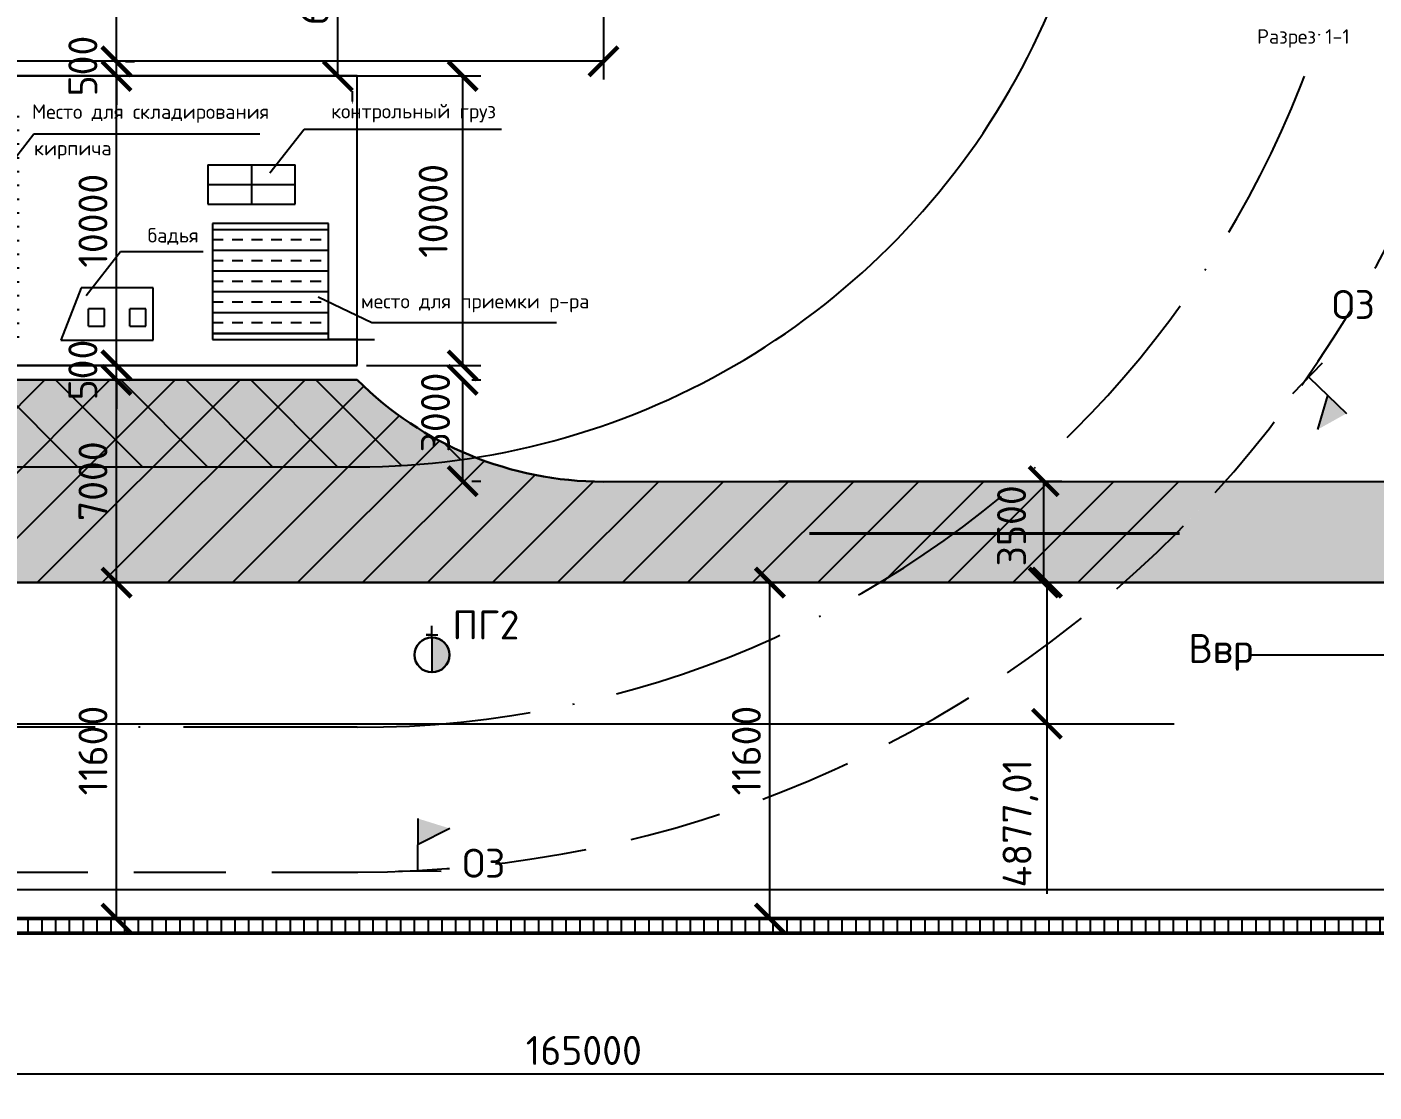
# Model space of a CAD drawing. Header units: millimetres. Extents: x -782 to 10910, y 3841 to 13237.
# Drawn here: x 3054.9 to 3147.9, y 12553.7 to 12627.3 of the extents above; entities that cross this region are included whole.
import ezdxf

# ---------------------------------------------------------------- set-up
doc = ezdxf.new("R2010")
doc.units = ezdxf.units.MM
for name, pattern in [('ACAD_ISO10W100', [18, 12, -3, 0, -3]), ('JIS_02_0.7', [1.35, 0.75, -0.6]), ('штриховая2', [9.525, 6.35, -3.175])]:
    doc.linetypes.add(name, pattern=pattern)
for name, color, linetype, lineweight in [('!ОНенес!', 6, 'Continuous', 40), ('желтый', 2, 'Continuous', 30), ('Тонкая 0.3', 140, 'Continuous', 25)]:
    doc.layers.add(name, color=color, linetype=linetype, lineweight=lineweight)
doc.layers.add('1', color=7, linetype='Continuous')
doc.styles.add('2.5', font='isocpeur.ttf', dxfattribs={"height": 2})
doc.styles.add('3 мм', font='isocpeur.ttf', dxfattribs={"height": 3})
doc.styles.add('Isocpeur', font='isocpeur.ttf')
doc.dimstyles.new('М500 стройгенп', dxfattribs={"dimtxt": 2, "dimasz": 2, "dimexe": 1.25, "dimexo": 0.625, "dimtad": 1, "dimlfac": 500, "dimtxsty": '2.5', "dimblk": 'ARCHTICK', "dimcen": 2.5, "dimadec": 0, "dimazin": 0, "dimtfac": 1, "dimtmove": 0, "dimatfit": 3, "dimfxl": 1, "dimarcsym": 0})
pattern_1 = [(45, (851.8348, 4269.5768), (-2.245064, 2.245064), [])]

# ---------------------------------------------------------------- blocks, each defined once
blk = doc.blocks.new('_ArchTick')
at = {"color": 0, "linetype": 'ByBlock', "const_width": 0.15}
blk.add_lwpolyline([(-0.5, -0.5), (0.5, 0.5)], dxfattribs=at)
blk = doc.blocks.new('*D836')
at = {"color": 0, "lineweight": -2, "transparency": 16777216}
for p, q in [((2998.561, 12640.762), (2998.561, 12623.652)), ((3094.686, 12640.762), (3094.686, 12623.652)), ((3094.686, 12624.902), (2998.561, 12624.902))]:
    blk.add_line(p, q, dxfattribs=at)
at = {"layer": 'Defpoints', "color": 0, "lineweight": -3, "transparency": 16777216}
for p in [(2998.561, 12641.387), (3094.686, 12641.387), (2998.561, 12624.902)]:
    blk.add_point(p, dxfattribs=at)
at = {"color": 0, "lineweight": -2, "transparency": 16777216, "xscale": 2, "yscale": 2, "zscale": 2, "rotation": 180}
blk.add_blockref('_ArchTick', (2998.561, 12624.902), dxfattribs=at)
at = {"color": 0, "lineweight": -2, "transparency": 16777216, "xscale": 2, "yscale": 2, "zscale": 2}
blk.add_blockref('_ArchTick', (3094.686, 12624.902), dxfattribs=at)
at = {"color": 0, "lineweight": 25, "transparency": 16777216, "insert": (3039.387, 12626.527), "char_height": 2, "attachment_point": 5, "style": '2.5'}
blk.add_mtext('50000', dxfattribs=at)
blk = doc.blocks.new('*D902')
at = {"color": 0, "lineweight": -2, "transparency": 16777216}
for p, q in [((3104.219, 12588.887), (3107.423, 12588.887)), ((3106.173, 12565.673), (3106.173, 12588.887)), ((3104.219, 12565.673), (3107.423, 12565.673))]:
    blk.add_line(p, q, dxfattribs=at)
at = {"layer": 'Defpoints', "color": 0, "lineweight": -3, "transparency": 16777216}
for p in [(3103.594, 12588.887), (3106.173, 12588.887), (3103.594, 12565.673)]:
    blk.add_point(p, dxfattribs=at)
at = {"color": 0, "lineweight": -2, "transparency": 16777216, "xscale": 2, "yscale": 2, "zscale": 2}
for p, rotation in [((3106.173, 12588.887), 90), ((3106.173, 12565.673), 270)]:
    blk.add_blockref('_ArchTick', p, dxfattribs=dict(at, rotation=rotation))
at = {"color": 0, "lineweight": 20, "transparency": 16777216, "insert": (3104.548, 12577.28), "char_height": 2, "attachment_point": 5, "rotation": 90, "style": '2.5'}
blk.add_mtext('11600', dxfattribs=at)
blk = doc.blocks.new('*D903')
at = {"color": 0, "lineweight": -2, "transparency": 16777216}
for p, q in [((3106.798, 12595.887), (3126.325, 12595.887)), ((3125.075, 12588.887), (3125.075, 12595.887)), ((3120.955, 12588.887), (3126.325, 12588.887))]:
    blk.add_line(p, q, dxfattribs=at)
at = {"layer": 'Defpoints', "color": 0, "lineweight": -3, "transparency": 16777216}
for p in [(3106.173, 12595.887), (3125.075, 12595.887), (3120.33, 12588.887)]:
    blk.add_point(p, dxfattribs=at)
at = {"color": 0, "lineweight": -2, "transparency": 16777216, "xscale": 2, "yscale": 2, "zscale": 2}
for p, rotation in [((3125.075, 12595.887), 90), ((3125.075, 12588.887), 270)]:
    blk.add_blockref('_ArchTick', p, dxfattribs=dict(at, rotation=rotation))
at = {"color": 0, "lineweight": 20, "transparency": 16777216, "insert": (3122.856, 12592.805), "char_height": 2, "attachment_point": 5, "rotation": 90, "style": '2.5'}
blk.add_mtext('3500', dxfattribs=at)
blk = doc.blocks.new('*D904')
at = {"color": 0, "lineweight": -2, "transparency": 16777216}
for p, q in [((3084.961, 12595.887), (3084.961, 12602.887)), ((3085.586, 12602.887), (3086.211, 12602.887)), ((3085.586, 12595.887), (3086.211, 12595.887))]:
    blk.add_line(p, q, dxfattribs=at)
at = {"layer": 'Defpoints', "color": 0, "lineweight": -3, "transparency": 16777216}
for p in [(3084.961, 12602.887), (3084.961, 12602.887), (3084.961, 12595.887)]:
    blk.add_point(p, dxfattribs=at)
at = {"color": 0, "lineweight": -2, "transparency": 16777216, "xscale": 2, "yscale": 2, "zscale": 2}
for p, rotation in [((3084.961, 12602.887), 90), ((3084.961, 12595.887), 270)]:
    blk.add_blockref('_ArchTick', p, dxfattribs=dict(at, rotation=rotation))
at = {"color": 0, "lineweight": 20, "transparency": 16777216, "insert": (3083.086, 12600.633), "char_height": 2, "attachment_point": 5, "rotation": 90, "style": '2.5'}
blk.add_mtext('3000', dxfattribs=at)
blk = doc.blocks.new('*D905')
at = {"color": 0, "lineweight": -2, "transparency": 16777216}
for p, q in [((3061.061, 12603.887), (3061.061, 12605.887)), ((3061.061, 12602.887), (3061.061, 12603.887)), ((3061.686, 12603.887), (3062.311, 12603.887)), ((3061.061, 12602.887), (3061.061, 12600.887)), ((3061.686, 12602.887), (3062.311, 12602.887))]:
    blk.add_line(p, q, dxfattribs=at)
at = {"layer": 'Defpoints', "color": 0, "lineweight": -3, "transparency": 16777216}
for p in [(3061.061, 12603.887), (3061.061, 12603.887), (3061.061, 12602.887)]:
    blk.add_point(p, dxfattribs=at)
at = {"color": 0, "lineweight": -2, "transparency": 16777216, "xscale": 2, "yscale": 2, "zscale": 2}
for p, rotation in [((3061.061, 12603.887), 270), ((3061.061, 12602.887), 90)]:
    blk.add_blockref('_ArchTick', p, dxfattribs=dict(at, rotation=rotation))
at = {"color": 0, "lineweight": 20, "transparency": 16777216, "insert": (3058.738, 12603.569), "char_height": 2, "attachment_point": 5, "rotation": 90, "style": '2.5'}
blk.add_mtext('500', dxfattribs=at)
blk = doc.blocks.new('*D906')
at = {"color": 0, "lineweight": -2, "transparency": 16777216}
for p, q in [((3064.61, 12623.887), (3086.211, 12623.887)), ((3084.961, 12603.887), (3084.961, 12623.887)), ((3078.311, 12603.887), (3086.211, 12603.887))]:
    blk.add_line(p, q, dxfattribs=at)
at = {"layer": 'Defpoints', "color": 0, "lineweight": -3, "transparency": 16777216}
for p in [(3063.985, 12623.887), (3084.961, 12623.887), (3077.686, 12603.887)]:
    blk.add_point(p, dxfattribs=at)
at = {"color": 0, "lineweight": -2, "transparency": 16777216, "xscale": 2, "yscale": 2, "zscale": 2}
for p, rotation in [((3084.961, 12623.887), 90), ((3084.961, 12603.887), 270)]:
    blk.add_blockref('_ArchTick', p, dxfattribs=dict(at, rotation=rotation))
at = {"color": 0, "lineweight": 20, "transparency": 16777216, "insert": (3082.923, 12614.569), "char_height": 2, "attachment_point": 5, "rotation": 90, "style": '2.5'}
blk.add_mtext('10000', dxfattribs=at)
blk = doc.blocks.new('*D837')
at = {"color": 0, "lineweight": -2, "transparency": 16777216}
for p, q in [((3076.336, 12623.887), (3076.336, 12636.487)), ((3076.961, 12636.487), (3077.586, 12636.487)), ((3076.961, 12623.887), (3077.586, 12623.887))]:
    blk.add_line(p, q, dxfattribs=at)
at = {"layer": 'Defpoints', "color": 0, "lineweight": -3, "transparency": 16777216}
for p in [(3076.336, 12636.487), (3076.336, 12636.487), (3076.336, 12623.887)]:
    blk.add_point(p, dxfattribs=at)
at = {"color": 0, "lineweight": -2, "transparency": 16777216, "xscale": 2, "yscale": 2, "zscale": 2}
for p, rotation in [((3076.336, 12636.487), 90), ((3076.336, 12623.887), 270)]:
    blk.add_blockref('_ArchTick', p, dxfattribs=dict(at, rotation=rotation))
at = {"color": 0, "lineweight": 20, "transparency": 16777216, "insert": (3074.711, 12630.187), "char_height": 2, "attachment_point": 5, "rotation": 90, "style": '2.5'}
blk.add_mtext('6300', dxfattribs=at)
blk = doc.blocks.new('*D850')
at = {"color": 0, "lineweight": -2, "transparency": 16777216}
for p, q in [((2929.724, 12564.048), (2929.724, 12553.687)), ((3261.316, 12564.048), (3261.316, 12553.687)), ((2929.724, 12554.937), (3261.316, 12554.937))]:
    blk.add_line(p, q, dxfattribs=at)
at = {"layer": 'Defpoints', "color": 0, "lineweight": -3, "transparency": 16777216}
for p in [(2929.724, 12564.673), (3261.316, 12564.673), (3261.316, 12554.937)]:
    blk.add_point(p, dxfattribs=at)
at = {"color": 0, "lineweight": -2, "transparency": 16777216, "xscale": 2, "yscale": 2, "zscale": 2, "rotation": 180}
blk.add_blockref('_ArchTick', (2929.724, 12554.937), dxfattribs=at)
at = {"color": 0, "lineweight": -2, "transparency": 16777216, "xscale": 2, "yscale": 2, "zscale": 2}
blk.add_blockref('_ArchTick', (3261.316, 12554.937), dxfattribs=at)
at = {"color": 0, "lineweight": 20, "transparency": 16777216, "insert": (3093.327, 12556.562), "char_height": 2, "attachment_point": 5, "style": '2.5'}
blk.add_mtext('165000', dxfattribs=at)
blk = doc.blocks.new('*D922')
at = {"color": 0, "lineweight": -2, "transparency": 16777216}
for p, q in [((3125.294, 12588.887), (3125.294, 12579.133)), ((3125.911, 12588.887), (3126.544, 12588.887)), ((3125.294, 12579.133), (3125.294, 12567.383)), ((3125.911, 12579.133), (3126.544, 12579.133))]:
    blk.add_line(p, q, dxfattribs=at)
at = {"layer": 'Defpoints', "color": 0, "lineweight": -3, "transparency": 16777216}
for p in [(3125.286, 12588.887), (3125.294, 12588.887), (3125.286, 12579.133)]:
    blk.add_point(p, dxfattribs=at)
at = {"color": 0, "lineweight": -2, "transparency": 16777216, "xscale": 2, "yscale": 2, "zscale": 2}
for p, rotation in [((3125.294, 12588.887), 90), ((3125.294, 12579.133), 270)]:
    blk.add_blockref('_ArchTick', p, dxfattribs=dict(at, rotation=rotation))
at = {"color": 0, "lineweight": 25, "transparency": 16777216, "insert": (3123.469, 12572.258), "char_height": 2, "attachment_point": 5, "rotation": 90, "style": '2.5'}
blk.add_mtext('4877,01', dxfattribs=at)
blk = doc.blocks.new('*D858')
at = {"color": 0, "lineweight": -2, "transparency": 16777216}
for p, q in [((3061.061, 12565.673), (3061.061, 12588.887)), ((3061.686, 12588.887), (3062.311, 12588.887)), ((3061.686, 12565.673), (3062.311, 12565.673))]:
    blk.add_line(p, q, dxfattribs=at)
at = {"layer": 'Defpoints', "color": 0, "lineweight": -3, "transparency": 16777216}
for p in [(3061.061, 12588.887), (3061.061, 12588.887), (3061.061, 12565.673)]:
    blk.add_point(p, dxfattribs=at)
at = {"color": 0, "lineweight": -2, "transparency": 16777216, "xscale": 2, "yscale": 2, "zscale": 2}
for p, rotation in [((3061.061, 12588.887), 90), ((3061.061, 12565.673), 270)]:
    blk.add_blockref('_ArchTick', p, dxfattribs=dict(at, rotation=rotation))
at = {"color": 0, "lineweight": 20, "transparency": 16777216, "insert": (3059.436, 12577.28), "char_height": 2, "attachment_point": 5, "rotation": 90, "style": '2.5'}
blk.add_mtext('11600', dxfattribs=at)
blk = doc.blocks.new('*D926')
at = {"color": 0, "lineweight": -2, "transparency": 16777216}
for p, q in [((3061.061, 12588.887), (3061.061, 12602.887)), ((3061.686, 12602.887), (3062.311, 12602.887)), ((3061.686, 12588.887), (3062.311, 12588.887))]:
    blk.add_line(p, q, dxfattribs=at)
at = {"layer": 'Defpoints', "color": 0, "lineweight": -3, "transparency": 16777216}
for p in [(3061.061, 12602.887), (3061.061, 12602.887), (3061.061, 12588.887)]:
    blk.add_point(p, dxfattribs=at)
at = {"color": 0, "lineweight": -2, "transparency": 16777216, "xscale": 2, "yscale": 2, "zscale": 2}
for p, rotation in [((3061.061, 12602.887), 90), ((3061.061, 12588.887), 270)]:
    blk.add_blockref('_ArchTick', p, dxfattribs=dict(at, rotation=rotation))
at = {"color": 0, "lineweight": 20, "transparency": 16777216, "insert": (3059.436, 12595.887), "char_height": 2, "attachment_point": 5, "rotation": 90, "style": '2.5'}
blk.add_mtext('7000', dxfattribs=at)
blk = doc.blocks.new('*D859')
at = {"color": 0, "lineweight": -2, "transparency": 16777216}
for p, q in [((3061.061, 12603.887), (3061.061, 12623.887)), ((3061.686, 12623.887), (3062.311, 12623.887)), ((3061.686, 12603.887), (3062.311, 12603.887))]:
    blk.add_line(p, q, dxfattribs=at)
at = {"layer": 'Defpoints', "color": 0, "lineweight": -3, "transparency": 16777216}
for p in [(3061.061, 12623.887), (3061.061, 12623.887), (3061.061, 12603.887)]:
    blk.add_point(p, dxfattribs=at)
at = {"color": 0, "lineweight": -2, "transparency": 16777216, "xscale": 2, "yscale": 2, "zscale": 2}
for p, rotation in [((3061.061, 12623.887), 90), ((3061.061, 12603.887), 270)]:
    blk.add_blockref('_ArchTick', p, dxfattribs=dict(at, rotation=rotation))
at = {"color": 0, "lineweight": 20, "transparency": 16777216, "insert": (3059.436, 12613.887), "char_height": 2, "attachment_point": 5, "rotation": 90, "style": '2.5'}
blk.add_mtext('10000', dxfattribs=at)
blk = doc.blocks.new('*D860')
at = {"color": 0, "lineweight": -2, "transparency": 16777216}
for p, q in [((3061.061, 12624.887), (3061.061, 12626.887)), ((3061.061, 12623.887), (3061.061, 12624.887)), ((3061.686, 12624.887), (3062.311, 12624.887)), ((3061.061, 12623.887), (3061.061, 12621.887)), ((3061.686, 12623.887), (3062.311, 12623.887))]:
    blk.add_line(p, q, dxfattribs=at)
at = {"layer": 'Defpoints', "color": 0, "lineweight": -3, "transparency": 16777216}
for p in [(3061.061, 12624.887), (3061.061, 12624.887), (3061.061, 12623.887)]:
    blk.add_point(p, dxfattribs=at)
at = {"color": 0, "lineweight": -2, "transparency": 16777216, "xscale": 2, "yscale": 2, "zscale": 2}
for p, rotation in [((3061.061, 12624.887), 270), ((3061.061, 12623.887), 90)]:
    blk.add_blockref('_ArchTick', p, dxfattribs=dict(at, rotation=rotation))
at = {"color": 0, "lineweight": 20, "transparency": 16777216, "insert": (3058.738, 12624.569), "char_height": 2, "attachment_point": 5, "rotation": 90, "style": '2.5'}
blk.add_mtext('500', dxfattribs=at)
blk = doc.blocks.new('*D861')
at = {"color": 0, "lineweight": -2, "transparency": 16777216}
for p, q in [((3061.061, 12624.902), (3061.061, 12636.487)), ((3061.35, 12636.487), (3062.311, 12636.487)), ((3061.686, 12624.902), (3062.311, 12624.902))]:
    blk.add_line(p, q, dxfattribs=at)
at = {"layer": 'Defpoints', "color": 0, "lineweight": -3, "transparency": 16777216}
for p in [(3060.725, 12636.487), (3061.061, 12636.487), (3061.061, 12624.902)]:
    blk.add_point(p, dxfattribs=at)
at = {"color": 0, "lineweight": -2, "transparency": 16777216, "xscale": 2, "yscale": 2, "zscale": 2}
for p, rotation in [((3061.061, 12636.487), 90), ((3061.061, 12624.902), 270)]:
    blk.add_blockref('_ArchTick', p, dxfattribs=dict(at, rotation=rotation))
at = {"color": 0, "lineweight": 20, "transparency": 16777216, "insert": (3059.436, 12630.694), "char_height": 2, "attachment_point": 5, "rotation": 90, "style": '2.5'}
blk.add_mtext('5800', dxfattribs=at)

msp = doc.modelspace()

# ---------------------------------------------------------------- hatches: boundary and pattern name
at = {"layer": '!ОНенес!', "lineweight": 40}
h = msp.add_hatch(color=7, dxfattribs=at)
h.paths.add_polyline_path([(3114.631543, 12590.838153), (3114.631543, 12592.278034), (3108.902072, 12592.278034)])
h.paths.add_polyline_path([(3114.631543, 12592.278034), (3114.631543, 12593.717914), (3108.902072, 12592.278034)])
at = {"lineweight": -3}
h = msp.add_hatch(dxfattribs=at)
h.set_pattern_fill('ANSI31', color=256, scale=0.3, angle=45)
h.set_pattern_definition([(90, (851.8348, 4269.5768), (-0.9525, 0), [])])
h.paths.add_polyline_path([(2956.705821, 12758.590698), (2935.72368, 12758.590698), (2935.72368, 12757.590698), (2956.706382, 12757.590698)])
h.paths.add_polyline_path([(2935.72368, 12758.590698), (2929.72368, 12758.590698), (2930.72368, 12757.590698), (2932.723608, 12757.590698), (2935.72368, 12757.590698)])
h.paths.add_polyline_path([(3261.316317, 12758.590698), (2956.705821, 12758.590698), (2956.706382, 12757.590698), (3260.316317, 12757.590698)])
h.paths.add_polyline_path([(3260.316317, 12565.672745), (2930.72368, 12565.672745), (2929.72368, 12564.672745), (3261.316317, 12564.672745)])
h = msp.add_hatch(dxfattribs=at)
h.set_pattern_fill('BRICK', color=256, scale=0.15)
h.set_pattern_definition([(0, (841.8348, 4269.5768), (0, 0.9525), []), (90, (841.8348, 4269.5768), (-1.905, 1e-16), [0.9525, -0.9525]), (90, (842.7873, 4269.5768), (-1.905, 1e-16), [-0.9525, 0.9525])])
h.paths.add_polyline_path([(3054.33991, 12621.327203), (3044.33991, 12621.327203), (3044.33991, 12605.592843), (3054.33991, 12605.592843)])
h.paths.add_polyline_path([(2996.660834, 12606.986928), (2996.873008, 12607.011857), (3002.860834, 12607.011857), (2996.660834, 12607.011857)])
h.paths.add_polyline_path([(3077.393145, 12620.33317), (3077.380198, 12620.333453), (3077.380198, 12622.733453), (3077.336132, 12622.886857)])
h = msp.add_hatch(dxfattribs=at)
h.set_pattern_fill('ANSI31', color=256, angle=90)
h.set_pattern_definition([(135, (851.8348, 4269.5768), (-2.245064, -2.245064), [])])
h.paths.add_polyline_path([(3077.686343, 12602.886857), (3042.33991, 12602.886857, -0.052790728), (3038.409922, 12599.709382), (3039.721327, 12596.886857), (3077.686337, 12596.886857, 0.03943194), (3085.850021, 12597.531679, -0.102776137)])
h.paths.add_polyline_path([(3085.385921, 12597.332959), (3085.385921, 12603.932959), (3080.585921, 12603.932959), (3080.585921, 12597.332959)], flags=9)
h.paths.add_polyline_path([(3061.037664, 12600.969078), (3061.037664, 12606.169078), (3056.237664, 12606.169078), (3056.237664, 12600.969078)], flags=9)
h.paths.add_polyline_path([(3061.735647, 12592.586857), (3061.735647, 12599.186857), (3056.935647, 12599.186857), (3056.935647, 12592.586857)], flags=9)
h = msp.add_hatch(dxfattribs=at)
h.set_pattern_fill('ANSI31', color=256)
h.set_pattern_definition(pattern_1)
h.paths.add_polyline_path([(3123.385317, 12595.862304), (3094.665049, 12595.857425, -0.094295819), (3085.850021, 12597.531679, -0.03943194), (3077.686337, 12596.886857), (3039.721327, 12596.886857), (3043.438297, 12588.886857), (3113.74185, 12588.886857, 0.042583579)])
h.paths.add_polyline_path([(3077.686343, 12602.886857), (3042.33991, 12602.886857, -0.052790728), (3038.409922, 12599.709382), (3039.721327, 12596.886857), (3077.686337, 12596.886857, 0.03943194), (3085.850021, 12597.531679, -0.102776137)])
h.paths.add_polyline_path([(3125.156264, 12589.504662), (3125.156264, 12596.104662), (3120.356264, 12596.104662), (3120.356264, 12589.504662)], flags=9)
h.paths.add_polyline_path([(3061.735647, 12592.586857), (3061.735647, 12599.186857), (3056.935647, 12599.186857), (3056.935647, 12592.586857)], flags=9)
h.paths.add_polyline_path([(3085.385921, 12597.332959), (3085.385921, 12603.932959), (3080.585921, 12603.932959), (3080.585921, 12597.332959)], flags=9)
h.paths.add_polyline_path([(3061.037664, 12600.969078), (3061.037664, 12606.169078), (3056.237664, 12606.169078), (3056.237664, 12600.969078)], flags=9)
h = msp.add_hatch(dxfattribs=at)
h.set_pattern_fill('AR-CONC', color=256, scale=0.025)
h.set_pattern_definition([(50, (851.835, 4269.577), (4.5546167, -0.3984771), [0.47625, -5.23875]), (355, (851.835, 4269.577), (-0.8810855, 4.7764211), [0.381, -4.1910146]), (100.451445, (852.2144, 4269.5436), (3.6735312, 4.3779438), [0.4047502, -4.452256]), (46.1842, (851.835, 4270.847), (6.776976, -1.0510582), [0.714375, -7.858125]), (96.63556, (852.3996, 4270.759), (5.9351034, 6.185653), [0.6071256, -6.67839]), (351.18415, (851.835, 4270.847), (5.9351034, 6.185653), [0.571499, -6.2864933]), (21, (852.47, 4270.5293), (3.7903598, -2.55663), [0.47625, -5.23875]), (326, (852.47, 4270.5293), (1.5450507, 4.6046992), [0.381, -4.191]), (71.451445, (852.7857, 4270.3163), (5.3354105, 2.0480692), [0.4047502, -4.4522484]), (37.5, (851.8348, 4269.5768), (0.07721508, 2.11387597), [0, -4.1402, 0, -4.2545, 0, -4.206875]), (7.5, (851.8348, 4269.5768), (1.67049156, 2.5045144), [0, -2.4257, 0, -4.04495, 0, -1.603375]), (327.5, (850.4188, 4269.5768), (3.38976488, -0.1432186), [0, -1.5875, 0, -4.953, 0, -6.57225]), (317.5, (849.7838, 4269.5768), (3.7032295, 0.6356623), [0, -2.06375, 0, -3.2893, 0, -4.66725])])
h.paths.add_polyline_path([(3123.385317, 12595.862304), (3094.665049, 12595.857425, -0.094295819), (3085.850021, 12597.531679, -0.03943194), (3077.686337, 12596.886857), (3039.721327, 12596.886857), (3043.438297, 12588.886857), (3113.74185, 12588.886857, 0.042583579)])
h.paths.add_polyline_path([(3077.686343, 12602.886857), (3042.33991, 12602.886857, -0.052790728), (3038.409922, 12599.709382), (3039.721327, 12596.886857), (3077.686337, 12596.886857, 0.03943194), (3085.850021, 12597.531679, -0.102776137)])
h.paths.add_polyline_path([(3134.214578, 12592.278034), (3118.862072, 12592.278034, -0.021944123), (3113.74185, 12588.886857), (3130.601372, 12588.886857, 0.015489136)])
h.paths.add_polyline_path([(3137.591709, 12595.864717), (3123.385317, 12595.862304, -0.020620188), (3118.862072, 12592.278034), (3134.214578, 12592.278034, 0.015398615)])
h.paths.add_polyline_path([(3199.441437, 12595.875223), (3137.591709, 12595.864717, -0.03089512), (3130.601372, 12588.886857), (3199.441437, 12588.886857)])
h.paths.add_polyline_path([(3200.23103, 12595.875357), (3199.441437, 12595.875223), (3199.441437, 12588.886857), (3200.23103, 12588.886857)])
h.paths.add_polyline_path([(3200.941437, 12595.875478), (3200.23103, 12595.875357), (3200.23103, 12588.886857), (3200.941437, 12588.886857)])
h.paths.add_polyline_path([(3258.316317, 12595.885224), (3200.941437, 12595.875478), (3200.941437, 12588.886857), (3258.316317, 12588.886857)])
h.paths.add_polyline_path([(3039.721327, 12596.886857), (3038.409922, 12599.709382, -0.144603201), (3025.369347, 12595.857419), (3008.312155, 12595.862649), (3007.358504, 12588.886857), (3043.438297, 12588.886857)])
h = msp.add_hatch(dxfattribs=at)
h.set_pattern_fill('ANSI31', color=256)
h.set_pattern_definition(pattern_1)
h.paths.add_polyline_path([(3134.214578, 12592.278034), (3118.862072, 12592.278034, -0.021944123), (3113.74185, 12588.886857), (3130.601372, 12588.886857, 0.015489136)])
h.paths.add_polyline_path([(3137.591709, 12595.864717), (3123.385317, 12595.862304, -0.020620188), (3118.862072, 12592.278034), (3134.214578, 12592.278034, 0.015398615)])
at = {"lineweight": 25}
h = msp.add_hatch(color=256, dxfattribs=at)
h.dxf.hatch_style = 1
h.paths.add_polyline_path([(3084.042036, 12583.886857, 0.414213562), (3082.842038, 12585.086855), (3082.842038, 12582.686859, 0.414213562)])
at = {"layer": 'Тонкая 0.3', "ltscale": 5}
for points in [[(3145.989073, 12600.577666), (3144.698442, 12601.819766), (3144.001931, 12599.466517)], [(3081.894238, 12572.578526), (3081.88051, 12570.787339), (3084.06766, 12571.900571)]]:
    msp.add_hatch(color=7, dxfattribs=at).paths.add_polyline_path(points)

# ---------------------------------------------------------------- linework, layer by layer
at = {"layer": '!ОНенес!', "color": 7, "lineweight": 40}
msp.add_line((3134.452441, 12592.278034), (3108.902072, 12592.278034), dxfattribs=at)
at = {"lineweight": 30}
for p, q in [((3042.33991, 12623.886857), (3077.686343, 12623.886857)), ((3077.686343, 12603.88685), (3042.33991, 12603.886857)), ((3077.68635, 12602.886857), (3042.33991, 12602.886857)), ((3267.926535, 12595.886857), (3094.656907, 12595.857423)), ((2980.125623, 12588.886857), (3270.171507, 12588.886857))]:
    msp.add_line(p, q, dxfattribs=at)
at = {"lineweight": -3}
for p, q in [((3077.686343, 12603.886857), (3077.686343, 12623.886857)), ((3052.983225, 12616.857353), (3055.351317, 12619.888425)), ((3055.351317, 12619.888425), (3070.956671, 12619.888425)), ((3071.640353, 12617.189535), (3074.008445, 12620.220606)), ((3074.008445, 12620.220606), (3087.632217, 12620.220606)), ((3067.372216, 12617.744494), (3067.372216, 12615.035559)), ((3067.372216, 12617.744494), (3073.385962, 12617.744494)), ((3070.379089, 12617.744494), (3070.379089, 12615.035559)), ((3073.385962, 12615.035559), (3073.385962, 12617.744494)), ((3067.372216, 12616.390026), (3073.385962, 12616.390026)), ((3067.372216, 12615.035559), (3073.385962, 12615.035559)), ((3075.686343, 12613.68686), (3067.686343, 12613.68686)), ((3067.686343, 12613.68686), (3067.686343, 12605.68686)), ((3075.686343, 12605.68686), (3075.686343, 12613.68686)), ((3067.686343, 12613.290481), (3075.686343, 12613.290481)), ((3058.969576, 12608.726578), (3061.337668, 12611.75765)), ((3061.337668, 12611.75765), (3067.041147, 12611.75765)), ((3067.686343, 12611.855834), (3075.686343, 12611.855834)), ((3067.686343, 12610.421186), (3075.686343, 12610.421186)), ((3058.630149, 12609.241437), (3057.223967, 12605.641392)), ((3063.59562, 12609.241437), (3058.630149, 12609.241437)), ((3063.59562, 12605.641392), (3063.59562, 12609.241437)), ((3067.686343, 12608.986539), (3075.686343, 12608.986539)), ((3060.243609, 12607.795691), (3059.136457, 12607.795691)), ((3059.136457, 12606.602657), (3059.136457, 12607.795691)), ((3060.243609, 12606.602657), (3060.243609, 12607.795691)), ((3063.090334, 12607.796259), (3061.983182, 12607.796259)), ((3061.983182, 12606.603224), (3061.983182, 12607.796259)), ((3063.090334, 12606.603224), (3063.090334, 12607.796259)), ((3074.98577, 12608.621467), (3078.688445, 12606.855894)), ((3067.686343, 12607.551892), (3075.686343, 12607.551892)), ((3078.688445, 12606.855894), (3091.43983, 12606.855894)), ((3059.136457, 12606.602657), (3060.243609, 12606.602657)), ((3061.983182, 12606.603224), (3063.090334, 12606.603224)), ((3067.686343, 12606.117244), (3075.686343, 12606.117244)), ((3067.686343, 12606.104283), (3075.686343, 12606.104283)), ((3057.223967, 12605.641392), (3063.59562, 12605.641392)), ((3067.686343, 12605.68686), (3078.867305, 12605.68686)), ((3077.686343, 12605.68686), (3075.686343, 12605.68686)), ((3039.721327, 12596.886857), (3077.686337, 12596.886857))]:
    msp.add_line(p, q, dxfattribs=at)
at = {"linetype": 'JIS_02_0.7', "lineweight": -3}
for p, q in [((3067.686343, 12612.58383), (3075.686343, 12612.58383)), ((3067.686343, 12611.149183), (3075.686343, 12611.149183)), ((3067.686343, 12609.714536), (3075.686343, 12609.714536)), ((3067.686343, 12608.279888), (3075.686343, 12608.279888)), ((3067.686343, 12606.845241), (3075.686343, 12606.845241))]:
    msp.add_line(p, q, dxfattribs=at)
at = {"lineweight": 25}
for p, q in [((3082.842038, 12585.086855), (3082.842038, 12585.886853)), ((3082.842038, 12585.286853), (3082.442038, 12585.286853)), ((3082.442038, 12585.286853), (3083.242037, 12585.286853)), ((3082.842038, 12585.086855), (3082.842038, 12582.686859))]:
    msp.add_line(p, q, dxfattribs=at)
at = {"color": 5, "lineweight": 25}
for p, q in [((3139.393221, 12583.886857), (3200.23103, 12583.886857)), ((2935.72368, 12579.132844), (3134.085424, 12579.132844))]:
    msp.add_line(p, q, dxfattribs=at)
at = {"linetype": 'ACAD_ISO10W100', "lineweight": -3}
msp.add_line((3077.686337, 12578.886857), (3048.084508, 12578.886859), dxfattribs=at)
at = {"linetype": 'штриховая2', "lineweight": -3}
msp.add_line((3052.730722, 12568.886857), (3077.715715, 12568.886857), dxfattribs=at)
at = {"color": 1, "lineweight": 25}
msp.add_line((2960.276735, 12567.672742), (3211.41546, 12567.672742), dxfattribs=at)
at = {"lineweight": 50}
msp.add_line((3261.316317, 12564.672745), (2929.72368, 12564.672745), dxfattribs=at)
msp.add_lwpolyline([(3260.316317, 12588.886857), (3260.316317, 12565.672745), (2930.72368, 12565.672745), (2930.728442, 12588.886651)], dxfattribs=at)
at = {"linetype": 'штриховая2', "lineweight": -3}
msp.add_arc((3077.686339, 12648.886851), 80, 270.02103859, 90, dxfattribs=at)
at = {"linetype": 'ACAD_ISO10W100', "lineweight": -3}
msp.add_arc((3077.686337, 12648.886857), 70, 269.99999508, 89.99999508, dxfattribs=at)
at = {"lineweight": -3}
msp.add_arc((3077.686337, 12648.886857), 52, 269.99999566, 90.00000001, dxfattribs=at)
at = {"lineweight": 30}
msp.add_arc((3094.656901, 12619.857423), 24, 225.00001355, 270.00001355, dxfattribs=at)
at = {"layer": 'желтый', "color": 5}
msp.add_circle((3082.842038, 12583.886857), 1.199998, dxfattribs=at)
at = {"layer": 'Тонкая 0.3', "color": 7, "ltscale": 5}
for p, q in [((3144.292457, 12604.039051), (3142.257224, 12601.924298)), ((3143.407811, 12603.061866), (3145.989073, 12600.577666)), ((3144.001931, 12599.466517), (3144.698442, 12601.819766)), ((3081.866782, 12568.996152), (3081.894238, 12572.578526)), ((3084.06766, 12571.900571), (3081.88051, 12570.787339)), ((3080.548987, 12568.966049), (3083.483923, 12568.943555))]:
    msp.add_line(p, q, dxfattribs=at)

# ---------------------------------------------------------------- texts
at = {"char_height": 1, "attachment_point": 9, "style": '3 мм'}
for s, width, heights, insert in [('\\A1;Разрез 1-1', 61.35738638, [18.189163], (3146.192593, 12625.841241)), ('\\A1;\\pxql;Место для складирования ', 61.35738638, [1.936969], (3116.583026, 12620.6497)), ('\\A1;\\pxql;контрольный груз', 61.35738638, [1.936969], (3137.237584, 12620.683453)), ('\\A1;\\pxql;кирпича', 61.35738638, [1.936969], (3116.72604, 12618.133447)), ('\\A1;\\pxql;бадья', 61.35738638, [1.936969], (3124.566807, 12612.220496)), ('\\A1;\\pxql;место для приемки р-ра', 62.72651495, [1.936969], (3140.662124, 12607.559827))]:
    msp.add_mtext_dynamic_manual_height_columns(s, width=width, gutter_width=12.5, heights=heights, dxfattribs=dict(at, insert=insert))
at = {"lineweight": 40, "insert": (3086.562903, 12585.958903), "char_height": 2, "width": 15.99997333, "attachment_point": 5, "style": 'Isocpeur'}
msp.add_mtext('ПГ2', dxfattribs=at)
at = {"layer": '1', "lineweight": 30, "insert": (3144.978441, 12609.096483), "char_height": 2, "width": 335.51997649, "attachment_point": 1, "style": 'Isocpeur'}
msp.add_mtext('ОЗ', dxfattribs=at)
at = {"layer": '1', "char_height": 2, "width": 335.51997649, "attachment_point": 1, "style": 'Isocpeur'}
for s, insert in [('\\A1;Ввр', (3135.067896, 12585.333723)), ('ОЗ', (3084.944112, 12570.498406))]:
    msp.add_mtext(s, dxfattribs=dict(at, insert=insert))

# ---------------------------------------------------------------- dimensions: what is measured, and where the dimension line sits
at = {"lineweight": 25}
dim = msp.add_linear_dim(base=(2998.561022, 12624.902047), p1=(3094.686337, 12641.386857), p2=(2998.561022, 12641.386857), text='50000', dimstyle='М500 стройгенп', dxfattribs=at)
dim.commit()
dim.dimension.update_dxf_attribs({"geometry": '*D836', "text_midpoint": (3039.387313, 12624.902047), "dimtype": 160})
at = {"lineweight": 20}
for base, p1, p2, text, picture, middle in [((3061.060652, 12636.486857), (3061.060652, 12624.902043), (3060.725028, 12636.486857), '5800', '*D861', (3059.435652, 12630.69445)), ((3061.060647, 12588.886857), (3061.060647, 12565.672745), (3061.060647, 12588.886857), '11600', '*D858', (3059.435647, 12577.279801)), ((3106.173474, 12588.886857), (3103.594141, 12565.672745), (3103.594141, 12588.886857), '11600', '*D902', (3104.548474, 12577.279801))]:
    dim = msp.add_linear_dim(base=base, p1=p1, p2=p2, angle=90, text=text, dimstyle='М500 стройгенп', dxfattribs=at)
    dim.commit()
    dim.dimension.update_dxf_attribs({"geometry": picture, "text_midpoint": middle})
for base, p1, p2, picture, middle in [((3076.336132, 12636.486857), (3076.336132, 12623.886857), (3076.336132, 12636.486857), '*D837', (3074.711132, 12630.186857)), ((3061.060648, 12623.886857), (3061.060648, 12603.886853), (3061.060647, 12623.886857), '*D859', (3059.435648, 12613.886855)), ((3061.060647, 12602.886857), (3061.060647, 12588.886857), (3061.060647, 12602.886857), '*D926', (3059.435647, 12595.886857))]:
    dim = msp.add_linear_dim(base=base, p1=p1, p2=p2, angle=90, dimstyle='М500 стройгенп', dxfattribs=at)
    dim.commit()
    dim.dimension.update_dxf_attribs({"geometry": picture, "text_midpoint": middle})
for base, p1, p2, picture, middle in [((3061.060648, 12624.886857), (3061.060648, 12623.886861), (3061.060648, 12624.886857), '*D860', (3058.737668, 12624.569078)), ((3084.960916, 12623.886857), (3077.686343, 12603.886857), (3063.984705, 12623.886857), '*D906', (3082.9225, 12614.568941)), ((3061.060643, 12603.886857), (3061.060643, 12602.886861), (3061.060643, 12603.886857), '*D905', (3058.737664, 12603.569078)), ((3125.074961, 12595.886857), (3120.329705, 12588.886857), (3106.173474, 12595.886857), '*D903', (3122.856264, 12592.804662))]:
    dim = msp.add_linear_dim(base=base, p1=p1, p2=p2, angle=90, dimstyle='М500 стройгенп', override={"dimtmove": 2}, dxfattribs=at)
    dim.commit()
    dim.dimension.update_dxf_attribs({"geometry": picture, "text_midpoint": middle, "dimtype": 160})
dim = msp.add_linear_dim(base=(3084.960921, 12602.886857), p1=(3084.960921, 12595.886857), p2=(3084.960921, 12602.886857), angle=90, text='3000', dimstyle='М500 стройгенп', override={"dimtmove": 2}, dxfattribs=at)
dim.commit()
dim.dimension.update_dxf_attribs({"geometry": '*D904', "text_midpoint": (3083.085921, 12600.632959), "dimtype": 160})
at = {"lineweight": 25}
dim = msp.add_linear_dim(base=(3125.293885, 12588.886857), p1=(3125.285986, 12579.132844), p2=(3125.285986, 12588.886857), angle=90, dimstyle='М500 стройгенп', dxfattribs=at)
dim.commit()
dim.dimension.update_dxf_attribs({"geometry": '*D922', "text_midpoint": (3125.293885, 12572.257844), "dimtype": 160})
at = {"lineweight": 20}
dim = msp.add_linear_dim(base=(3261.316317, 12554.936883), p1=(2929.72368, 12564.672745), p2=(3261.316317, 12564.672745), text='165000', dimstyle='М500 стройгенп', dxfattribs=at)
dim.commit()
dim.dimension.update_dxf_attribs({"geometry": '*D850', "text_midpoint": (3093.327181, 12554.936883), "dimtype": 160})

doc.saveas('drawing.dxf')
